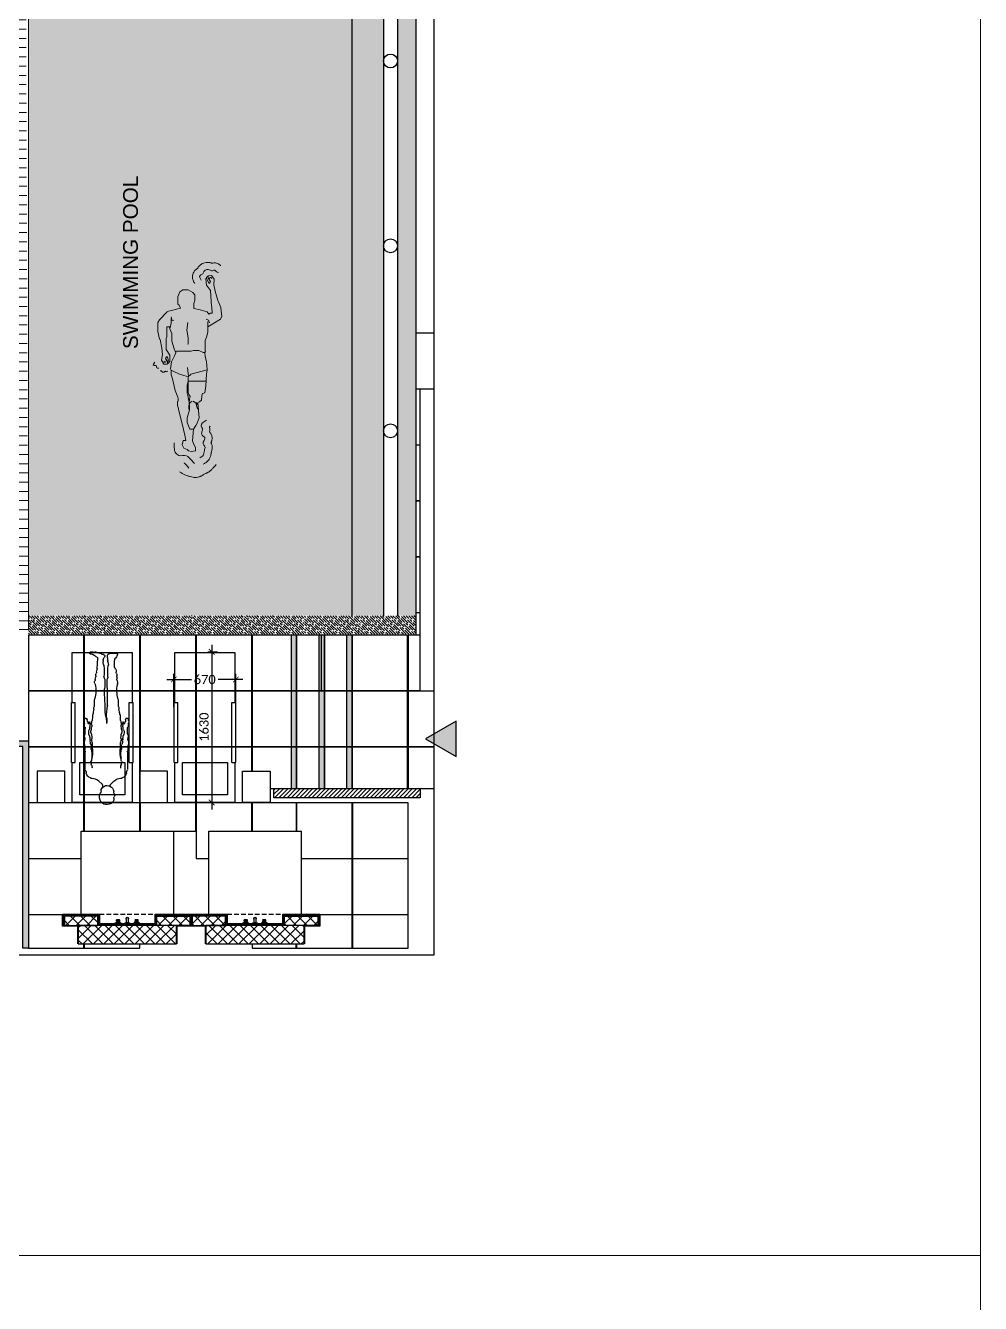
# Model space of a CAD drawing. Header units: millimetres. Extents: x -18512 to 101824, y -95768 to 52898.
# Drawn here: x 33778 to 44100, y -70435 to -56614 of the extents above; entities that cross this region are included whole.
import ezdxf

# ---------------------------------------------------------------- set-up
doc = ezdxf.new("R2010")
doc.units = ezdxf.units.MM
doc.header["$LTSCALE"] = 25
doc.set_wipeout_variables(frame=1)
doc.header["$PDMODE"] = 3
doc.linetypes.add('Dash 2mm', pattern=[3, 2, -1])
doc.layers.get('0').update_dxf_attribs({"color": 254, "lineweight": 0})
doc.layers.get('Defpoints').update_dxf_attribs({"lineweight": 0})
for name, color, linetype in [('$DDT_AUDIT_GENERATED_(6C)', 7, 'Continuous'), ('02201038_ROSETTE', 7, 'Continuous'), ('03781031_BRAUSEA', 7, 'Continuous'), ('1547 I-StB-p-00-GA$0$WD-FURNITURE', 1, 'Continuous'), ('490473038_DECKEL', 7, 'Continuous'), ('490481038_014490', 7, 'Continuous'), ('A-WALL', 50, 'Continuous'), ('WD-FURNITURE-2', 5, 'Continuous'), ('WD-TEXT-PS', 5, 'Continuous')]:
    doc.layers.add(name, color=color, linetype=linetype)
for name, color, linetype, lineweight in [('A-TILES', 43, 'Continuous', 30), ('hatch', 252, 'Continuous', 0), ('I-WALL', 2, 'Continuous', 9), ('wood flooring', 8, 'Continuous', 13)]:
    doc.layers.add(name, color=color, linetype=linetype, lineweight=lineweight)
doc.styles.add('FW_Calibri', font='calibri.ttf')
doc.styles.add('TEXT-TITLE', font='arial.ttf', dxfattribs={"height": 3.2})
doc.dimstyles.new('1-50', dxfattribs={"dimscale": 50, "dimtxt": 2, "dimasz": 1.2, "dimexe": 1.25, "dimexo": 0.625, "dimtad": 1, "dimdec": 0, "dimtxsty": 'FW_Calibri', "dimblk": 'ARCHTICK', "dimcen": 2.5, "dimdle": 1.5, "dimadec": 0, "dimazin": 0, "dimtfac": 1, "dimtdec": 0, "dimtmove": 0, "dimatfit": 3, "dimfxl": 6, "dimfxlon": 1, "dimarcsym": 0})
pattern_1 = [(135, (-15372.13, -20727.463), (42.426407, 42.426407), [100, -20]), (135, (-15343.845, -20727.463), (42.426407, 42.426407), [60, -15, 30, -15]), (135, (-15308.49, -20734.534), (42.426407, 42.426407), [100, -20])]

# ---------------------------------------------------------------- blocks, each defined once
blk = doc.blocks.new('A$C3E471723')
at = {"layer": '$DDT_AUDIT_GENERATED_(6C)', "color": 7, "linetype": 'Continuous'}
for p, q in [((31, 0), (-31, 0)), ((-31, 0), (-31, -8)), ((31, -8), (31, 0)), ((-30, -9), (30, -9))]:
    blk.add_line(p, q, dxfattribs=at)
for centre, start, end in [((-30, -8), 180, 270), ((30, -8), 270, 0)]:
    blk.add_arc(centre, 0.5, start, end, dxfattribs=at)
at = {"layer": '490473038_DECKEL', "color": 7, "linetype": 'Continuous'}
for p, q in [((-18, -9), (-18, -17)), ((18, -17), (-18, -17)), ((-17, -18), (-14, -19)), ((14, -19), (-14, -19)), ((-14, -19), (-14, -21)), ((14, -21), (-14, -21)), ((-14, -28), (-14, -21)), ((-14, -21), (-14, -21)), ((-14, -21), (-14, -21)), ((14, -28), (-14, -28)), ((-14, -28), (-14, -28)), ((-14, -28), (-14, -28)), ((-14, -28), (-14, -28)), ((14, -19), (17, -18)), ((14, -21), (14, -19)), ((14, -21), (14, -21)), ((14, -21), (14, -28)), ((14, -21), (14, -21)), ((14, -28), (14, -28)), ((14, -28), (14, -28)), ((14, -28), (14, -28)), ((18, -17), (18, -9))]:
    blk.add_line(p, q, dxfattribs=at)
for centre, radius, start, end in [((-17, -17), 1, 180, 255), ((-14, -19), 0.3, 0, 75), ((14, -19), 0.3, 105, 180), ((17, -17), 1, 285, 0)]:
    blk.add_arc(centre, radius, start, end, dxfattribs=at)
at = {"layer": '490481038_014490', "color": 7, "linetype": 'Continuous'}
for p, q in [((-17, -28), (17, -28)), ((-17, -28), (-17, -39)), ((17, -39), (-17, -39)), ((17, -39), (17, -28))]:
    blk.add_line(p, q, dxfattribs=at)
for centre, radius, start, end in [((-16, -39), 1.5, 181, 268.1969), ((0, 455), 496, 268.1969, 271.8031), ((16, -39), 1.5, 271.8031, 359)]:
    blk.add_arc(centre, radius, start, end, dxfattribs=at)
blk = doc.blocks.new('A$C41121F08')
at = {"layer": '02201038_ROSETTE', "color": 7, "linetype": 'Continuous'}
for p, q in [((32, 0), (-32, 0)), ((28, -3), (-28, -3))]:
    blk.add_line(p, q, dxfattribs=at)
for centre, radius, start, end in [((-27, 5), 7.5, 219.6865, 257.0523), ((27, 5), 7.5, 282.9477, 320.3135), ((-2, 120), 125, 257.968, 265.8019), ((2, 120), 125, 274.1981, 282.032)]:
    blk.add_arc(centre, radius, start, end, dxfattribs=at)
at = {"layer": '03781031_BRAUSEA', "color": 7, "linetype": 'Continuous'}
for p, q in [((-14, -6), (-14, -5)), ((-12, -5), (-14, -5)), ((-14, -11), (-14, -6)), ((-14, -11), (-14, -12)), ((12, -5), (-12, -5)), ((-12, -5), (-12, -5)), ((-12, -51), (-12, -54)), ((-10, -20), (-10, -25)), ((-10, -25), (-10, -48)), ((0, -11), (0, -6)), ((10, -25), (10, -20)), ((10, -48), (10, -25)), ((12, -5), (12, -5)), ((14, -5), (12, -5)), ((12, -54), (12, -51)), ((14, -6), (14, -5)), ((14, -11), (14, -6)), ((14, -12), (14, -11))]:
    blk.add_line(p, q, dxfattribs=at)
for centre, radius, start, end in [((-7, -68), 62.5, 83.8048, 96.1952), ((-7, 6), 17.7, 247.5397, 292.4603), ((-20, -20), 10, 0, 49.4574), ((7, -68), 62.5, 83.8048, 96.1952), ((7, 6), 17.7, 247.5397, 292.4603), ((20, -20), 10, 130.5405, 180)]:
    blk.add_arc(centre, radius, start, end, dxfattribs=at)
for centre, major_axis, start_param, end_param in [((0, -51), (-12, 0), 5.6975, 6.283185), ((0, -51), (-12, 0), 0, 3.727278), ((0, -54), (12, 0), 3.141593, 6.283185), ((0, -57), (11.5, 0), 3.190464, 6.234314)]:
    blk.add_ellipse(centre, major_axis=major_axis, ratio=0.939693, start_param=start_param, end_param=end_param, dxfattribs=at)
blk = doc.blocks.new('A$C52825C92')
at = {"layer": 'hatch'}
h = blk.add_hatch(dxfattribs=at)
h.set_pattern_fill('AR-SAND', color=256, scale=0.1, style=0)
h.set_pattern_definition([(37.5, (-27849.486, 3629.9336), (-0.16000313, 4.8941324), [0, -3.8608, 0, -4.318, 0, -4.1275]), (7.5, (-27849.486, 3629.9336), (4.4952328, 7.168251), [0, -2.0828, 0, -3.4798, 0, -1.3335]), (327.5, (-27852.61, 3629.9336), (7.9099237, 0.01437185), [0, -1.27, 0, -4.572, 0, -5.969]), (317.5, (-27852.61, 3629.9336), (7.6355645, 2.2292932), [0, -0.635, 0, -2.9972, 0, -3.429])])
h.paths.add_polyline_path([(-530, 0), (-540, 0), (-540, -190), (-690, -190), (-690, -310), (-310, -310), (-310, -210), (310, -210), (310, -310), (690, -310), (690, -190), (540, -190), (540, 0), (530, 0), (530, -200), (680, -200), (680, -300), (320, -300), (320, -200), (-320, -200), (-320, -300), (-680, -300), (-680, -200), (-530, -200)])
h = blk.add_hatch(dxfattribs=at)
h.set_pattern_fill('ANSI37', color=256, scale=25, style=0)
h.set_pattern_definition([(45, (-27849.49, 2174.9), (-56.1266, 56.1266), []), (135, (-27849.49, 2174.9), (-56.1266, -56.1266), [])])
h.paths.add_polyline_path([(-530, 0), (530, 0), (530, -200), (-530, -200)])
h = blk.add_hatch(dxfattribs=at)
h.set_pattern_fill('ANSI33', color=256, style=0)
h.set_pattern_definition([(45, (-27849.486, 3629.9336), (-4.490128, 4.490128), []), (45, (-27844.996, 3629.9336), (-4.490128, 4.490128), [3.175, -1.5875])])
h.paths.add_polyline_path([(-690, -190), (-700, -190), (-700, -320), (-300, -320), (-300, -220), (300, -220), (300, -320), (700, -320), (700, -190), (690, -190), (690, -310), (310, -310), (310, -210), (-310, -210), (-310, -310), (-690, -310)])
h = blk.add_hatch(dxfattribs=at)
h.set_pattern_fill('ANSI37', color=256, scale=25, style=0)
h.set_pattern_definition([(45, (-27899.49, 2174.9), (-56.1266, 56.1266), []), (135, (-27899.49, 2174.9), (-56.1266, -56.1266), [])])
h.paths.add_polyline_path([(-680, -200), (-680, -300), (-320, -300), (-320, -200)])
h = blk.add_hatch(dxfattribs=at)
h.set_pattern_fill('ANSI37', color=256, scale=25, style=0)
h.set_pattern_definition([(45, (-27799.49, 2174.9), (-56.1266, 56.1266), []), (135, (-27799.49, 2174.9), (-56.1266, -56.1266), [])])
h.paths.add_polyline_path([(680, -200), (320, -200), (320, -300), (680, -300)])
at = {"linetype": 'Dash 2mm'}
blk.add_lwpolyline([(-300, -320), (300, -320)], dxfattribs=at)
at = {"layer": 'A-TILES', "ltscale": 25}
blk.add_lwpolyline([(-690, -190), (-700, -190), (-700, -320), (-300, -320), (-300, -220), (300, -220), (300, -320), (700, -320), (700, -190), (690, -190)], dxfattribs=at)
at = {"layer": 'A-WALL', "color": 2}
for points in [[(-530, 0), (530, 0), (530, -200), (-530, -200)], [(-680, -200), (-320, -200), (-320, -300), (-680, -300)], [(680, -200), (320, -200), (320, -300), (680, -300)]]:
    blk.add_lwpolyline(points, close=True, dxfattribs=at)
blk.add_lwpolyline([(-500, -320), (-500, -1220), (500, -1220), (500, -320)], dxfattribs=at)
at = {"layer": 'hatch'}
blk.add_lwpolyline([(-540, 0), (-540, -190), (-690, -190), (-690, -310), (-310, -310), (-310, -210), (310, -210), (310, -310), (690, -310), (690, -190), (540, -190), (540, 0)], dxfattribs=at)
for name, p in [('A$C3E471723', (-100, -220)), ('A$C41121F08', (0, -220))]:
    blk.add_blockref(name, p)
at = {"xscale": -1}
blk.add_blockref('A$C3E471723', (100, -220), dxfattribs=at)
blk = doc.blocks.new('A$C0c84bc15')
for p, q in [((166, 1488), (144, 1469)), ((200, 1518), (166, 1488)), ((300, 1515), (331, 1488)), ((331, 1488), (353, 1469))]:
    blk.add_line(p, q)
for points in [[(256, 1756, 0.21324), (192, 1729, 0.260901), (182, 1625, -0.171743), (190, 1596, 0.122626), (192, 1584, 0.153904), (229, 1542, 0.222767), (288, 1545, 0.229331), (330, 1601, 0.060479), (330, 1607, -0.134542), (337, 1635, 0.110734), (340, 1646, 0.137301), (334, 1668, -0.134549), (331, 1680, 0.016245), (331, 1698, 0.088694), (330, 1706, 0.307171), (256, 1756, 7.502039)], [(2, 792, -0.318953), (5, 781, 0.215164), (15, 763, -0.296863), (28, 766, 0.467133), (35, 769, -0.089745), (38, 777, 0.19589), (39, 781, -0.255112), (47, 806, 0.168599), (47, 821, -0.752837), (60, 823, -0.031674), (61, 808, 0.791616), (67, 806, -0.253609), (71, 820, 0.33583), (65, 842, 0.097122), (59, 895, -0.217967), (64, 963, 0.007695), (67, 1004, -0.234228), (73, 1015, -0.164752), (80, 1063, 0.153226), (82, 1106, -0.118824), (82, 1118, 0.081426), (87, 1209, -0.066527), (87, 1215, 0.172472), (79, 1258, -0.17395), (80, 1278, 0.116388), (81, 1289, -0.18598), (85, 1301, 0.130792), (90, 1313, 0.068092), (90, 1338, -2.644337)], [(462, 761, 0.171312), (458, 777, -0.19589), (458, 781, 0.255112), (450, 806, -0.168599), (450, 821, 0.752837), (437, 823, 0.031674), (436, 808, -0.791616), (430, 806, 0.253609), (426, 820, -0.33583), (431, 842, -0.097122), (438, 895, 0.217967), (433, 963, -0.007695), (430, 1004, 0.234228), (423, 1015, 0.164752), (417, 1063, -0.153226), (415, 1106, 0.118824), (415, 1118, -0.081426), (410, 1209, 0.066527), (410, 1215, -0.134973), (416, 1257, 0.094817), (417, 1275, 0.049922), (415, 1279, -0.0327), (413, 1286, 0.050204), (412, 1291, -0.066284), (412, 1295, 0.079975), (410, 1302, -0.03549), (407, 1313, -0.068092), (407, 1338)], [(86, 1237, -0.059879), (97, 1116, 0.009327), (96, 1047, 0.120505), (87, 999, -0.037909), (85, 945, 0.167257), (80, 898, -0.06691), (82, 874, -0.168165), (87, 842, 0.08251), (92, 789, -0.03147), (95, 726, -0.183672), (103, 687, -0.112749), (110, 656, 0.182228), (118, 623, 0.035026), (121, 534, -0.110572), (127, 374, -0.118572), (122, 363, 0.335344), (122, 333, -0.172178), (127, 317, 0.101641), (132, 286, -0.148682), (133, 272, 0.193842), (137, 245, -0.133217), (141, 232, 0.080007), (146, 200, -0.071364), (147, 193), (153, 71, -0.313382), (144, 58, 0.120982), (114, 36, -0.104021), (94, 24, -0.081996), (72, 22, 0.901497), (72, 0, -0.065645), (93, 3, -0.093212), (102, 2, 0.139159), (121, 1, -0.114551), (132, 1, 0.276686), (154, 7, -0.445724)], [(410, 1237, 0.059879), (400, 1116, -0.009327), (401, 1047, -0.120505), (409, 999, 0.037909), (412, 945, -0.167257), (417, 898, 0.06691), (415, 874, 0.168165), (410, 842, -0.08251), (405, 789, 0.03147), (402, 726, 0.183672), (394, 687, 0.112749), (387, 656, -0.182228), (378, 623, -0.035026), (376, 534, 0.110572), (370, 374, -0.06267), (370, 366, 0.061998), (370, 360, -0.13572), (367, 333, -0.070646), (366, 326, 0.063145), (365, 309, -0.0308), (365, 290, -0.05642), (364, 284, 0.12596), (364, 272, -0.054273), (360, 245, 0.133217), (356, 232, -0.080007), (351, 200, -0.195886), (349, 195, 0.01059), (338, 178), (339, 99)], [(6, 1065, 0.01408), (4, 1049, 0.106102), (7, 1026, -0.138052), (9, 980, 0.226385), (17, 943), (17, 878, -0.160907), (12, 863, 0.160907), (7, 848), (7, 829, 0.543944)], [(490, 1065, -0.01408), (492, 1049, -0.106102), (490, 1026, 0.138052), (488, 980, -0.226385), (480, 943), (480, 878, 0.160907), (485, 863, -0.160907), (490, 848), (490, 829, -0.543944)], [(7, 829, -0.038032), (2, 809, 0.186797), (2, 792, 0.50887)], [(154, 7, -0.261434), (163, 10, 0.125667), (175, 11, 0.078908), (189, 18, -0.107406), (199, 23, 0.037466), (224, 30, 0.451284), (222, 67, -0.236247), (213, 88, -0.048403), (214, 98, 0.106944), (214, 109, -0.167628), (219, 150, 0.094179), (221, 159, 0.034298), (222, 286, -0.111049), (224, 297, 0.028473), (231, 316, 0.046339), (229, 423, -0.027468), (236, 617, -0.063109), (245, 752, 0.030979), (251, 822, -6.13413)], [(260, 45, -0.046599), (259, 67, 0.035844), (259, 88, -0.141344), (263, 98, 0.191363), (266, 106, -0.074948), (266, 114, 0.045236), (270, 150, -0.094179), (267, 159, -0.034298), (266, 286, 0.111049), (264, 297, -0.028473), (258, 316, -0.046339), (260, 423, -0.010856), (260, 615, 0.045573), (260, 619, -0.04859), (251, 752, 0.032537), (251, 821)], [(495, 792, 0.318953), (492, 781, -0.174445), (485, 766, -0.30568), (479, 765, 0.324131), (463, 761, 0.383292)], [(490, 829, 0.038032), (495, 809, -0.186797), (495, 792, -0.50887)], [(339, 99, 0.230981), (354, 65, -0.132992), (370, 27, -0.619887), (363, 17), (285, 17, -0.351459), (261, 37, -0.078247), (260, 45, 0.046761)]]:
    blk.add_lwpolyline(points, format="xyb")
for centre, radius, start, end in [((135, 1547), 72.7, 340.2822, 11.8211), ((329, 1535), 37.8, 157.9107, 183.3191), ((101, 1376), 78.2, 110.2458, 165.2073), ((78, 1440), 10, 94.0196, 110.2458), ((64, 1629), 179, 274.0196, 295.4985), ((137, 1476), 10, 295.4985, 311.7262), ((194, 1526), 10, 310.9538, 340.2822), ((317, 1534), 25, 183.3191, 229.0462), ((359, 1476), 10, 228.2738, 244.5015), ((432, 1629), 179, 244.5015, 265.9804), ((419, 1440), 10, 69.7542, 85.9804), ((395, 1376), 78.2, 14.7927, 69.7542), ((3134, 1240), 3119, 177.9097, 181.6898), ((-33, 1385), 58.2, 328.0084, 6.2192), ((40, 1392), 15, 165.2073, 186.2192), ((456, 1392), 15, 353.7808, 14.7927), ((529, 1385), 58.2, 173.7808, 211.9916), ((-2637, 1240), 3119, 358.3102, 2.0903), ((108, 1109), 99, 160.1116, 172.0387), ((1, 1147), 15, 340.1116, 1.6898), ((496, 1147), 15, 178.3102, 199.8884), ((388, 1109), 99, 7.9613, 19.8884), ((-301, 1115), 312, 350.7795, 1.4379), ((798, 1115), 312, 178.5621, 189.2205), ((463, 761), 0.567, 168.4337, 322.3114)]:
    blk.add_arc(centre, radius, start, end)
blk = doc.blocks.new('_ArchTick')
at = {"color": 0, "linetype": 'ByBlock', "const_width": 0.15}
blk.add_lwpolyline([(-0.5, -0.5), (0.5, 0.5)], dxfattribs=at)
blk = doc.blocks.new('*D449')
at = {"layer": 'Defpoints', "color": 0, "transparency": 16777216}
for p in [(35718, -63387), (35717, -65017), (35790, -65017)]:
    blk.add_point(p, dxfattribs=at)
at = {"layer": 'I-WALL', "color": 0, "lineweight": -2, "transparency": 16777216}
for p, q in [((35749, -63387), (35852, -63387)), ((35790, -63312), (35790, -65092)), ((35749, -65017), (35852, -65017))]:
    blk.add_line(p, q, dxfattribs=at)
at = {"layer": 'I-WALL', "color": 0, "lineweight": -2, "transparency": 16777216, "xscale": 59.99999999999995, "yscale": 59.99999999999995, "zscale": 59.99999999999995}
for p, rotation in [((35790, -63387), 90), ((35790, -65017), 270)]:
    blk.add_blockref('_ArchTick', p, dxfattribs=dict(at, rotation=rotation))
at = {"layer": 'I-WALL', "color": 0, "transparency": 16777216, "insert": (35707, -64202), "char_height": 100, "attachment_point": 5, "rotation": 90, "style": 'FW_Calibri'}
blk.add_mtext('1630', dxfattribs=at)
blk = doc.blocks.new('*D450')
at = {"layer": 'Defpoints', "color": 0, "transparency": 16777216}
for p in [(36050, -63687), (35380, -64101), (36050, -64102)]:
    blk.add_point(p, dxfattribs=at)
at = {"layer": 'I-WALL', "color": 0, "lineweight": -2, "transparency": 16777216}
for p, q in [((35305, -63687), (35571, -63687)), ((35380, -63987), (35380, -63625)), ((36125, -63687), (35859, -63687)), ((36050, -63987), (36050, -63625))]:
    blk.add_line(p, q, dxfattribs=at)
at = {"layer": 'I-WALL', "color": 0, "lineweight": -2, "transparency": 16777216, "xscale": 59.99999999999995, "yscale": 59.99999999999995, "zscale": 59.99999999999995, "rotation": 180}
blk.add_blockref('_ArchTick', (35380, -63687), dxfattribs=at)
at = {"layer": 'I-WALL', "color": 0, "lineweight": -2, "transparency": 16777216, "xscale": 59.99999999999995, "yscale": 59.99999999999995, "zscale": 59.99999999999995}
blk.add_blockref('_ArchTick', (36050, -63687), dxfattribs=at)
at = {"layer": 'I-WALL', "color": 0, "transparency": 16777216, "insert": (35715, -63687), "char_height": 100, "attachment_point": 5, "style": 'FW_Calibri'}
blk.add_mtext('670', dxfattribs=at)

msp = doc.modelspace()

# ---------------------------------------------------------------- hatches: boundary and pattern name
at = {"true_color": 0xe8fcfd, "transparency": 33554523}
h = msp.add_hatch(color=7, dxfattribs=at)
h.dxf.hatch_style = 1
edge = h.paths.add_edge_path(flags=16)
edge.add_arc((87725.9, -55545.7), 51648, 179.63567, 180.36433, ccw=False)
edge.add_line((36078.9, -55217.3), (36078.9, -55874.1))
h.paths.add_polyline_path([(33808.1, -62996.9), (33808.1, -54996.9), (37308.1, -54996.9), (37308.1, -62996.9)])
edge = h.paths.add_edge_path(flags=16)
edge.add_arc((-37610, -55545.7), 73689.6, -0.255351, 0.255351, ccw=False)
edge.add_line((36078.9, -55874.1), (36078.9, -55217.3))
at = {"layer": 'A-TILES', "ltscale": 25}
h = msp.add_hatch(dxfattribs=at)
h.set_pattern_fill('GOST_WOOD', color=9, scale=10, angle=45, style=0)
h.set_pattern_definition(pattern_1)
h.paths.add_polyline_path([(37308.1, -54996.9), (37648.1, -54996.9), (37648.1, -62996.9), (37308.1, -62996.9)])
h = msp.add_hatch(dxfattribs=at)
h.set_pattern_fill('GOST_WOOD', color=9, scale=10, angle=45, style=0)
h.set_pattern_definition(pattern_1)
h.paths.add_polyline_path([(37797.9, -54996.9), (37997.7, -54996.9), (37997.7, -62996.9), (37797.9, -62996.9)])
h = msp.add_hatch(dxfattribs=at)
h.set_pattern_fill('GOST_WOOD', color=9, scale=10, angle=45, style=0)
h.set_pattern_definition([(135, (-15522.124, -20727.463), (42.426407, 42.426407), [100, -20]), (135, (-15493.84, -20727.463), (42.426407, 42.426407), [60, -15, 30, -15]), (135, (-15458.484, -20734.534), (42.426407, 42.426407), [100, -20])])
h.paths.add_polyline_path([(37997.7, -63196.9), (37787.7, -63196.9), (37397.7, -63196.9), (37397.7, -62996.9), (37997.7, -62996.9)])
h.paths.add_polyline_path([(37392.7, -63196.9), (36792.7, -63196.9), (36792.7, -62996.9), (37158.1, -62996.9), (37392.7, -62996.9)])
h.paths.add_polyline_path([(36787.7, -63196.9), (36187.7, -63196.9), (36187.7, -62996.9), (36787.7, -62996.9)])
h.paths.add_polyline_path([(36182.7, -63196.9), (35582.7, -63196.9), (35582.7, -62996.9), (36182.7, -62996.9)])
h.paths.add_polyline_path([(35577.7, -63196.9), (34978.1, -63196.9), (34978.1, -62996.9), (35577.7, -62996.9)])
h.paths.add_polyline_path([(34973.1, -63196.9), (34373.1, -63196.9), (34373.1, -62996.9), (34973.1, -62996.9)])
h.paths.add_polyline_path([(33808.1, -63196.9), (33808.1, -62996.9), (34368.1, -62996.9), (34368.1, -63196.9)])
for points in [[(36648.1, -63206.9), (36708.1, -63206.9), (36708.1, -64866.5), (36648.1, -64866.5)], [(36948.1, -63206.9), (37008.1, -63206.9), (37008.1, -64866.5), (36948.1, -64866.5)], [(37248.1, -63206.9), (37308.1, -63206.9), (37308.1, -64866.5), (37248.1, -64866.5)], [(33808.1, -64351.9), (33808.1, -66591.5), (33748.1, -66591.5), (33748.1, -64411.9), (16108.1, -64411.9), (16108.1, -65621.9), (16048.1, -65621.9), (16048.1, -64351.9)]]:
    msp.add_hatch(color=9, dxfattribs=at).paths.add_polyline_path(points)
msp.add_hatch(color=9, dxfattribs=at).paths.add_polyline_path([(38431.8, -64138.7), (38101.8, -64329.2), (38431.8, -64519.7)], flags=0)
h = msp.add_hatch(dxfattribs=at)
h.set_pattern_fill('ANSI31', color=9, scale=10, style=0)
h.set_pattern_definition([(45, (-161950.47, 39741.54), (-22.4506403, 22.4506403), [])])
h.paths.add_polyline_path([(38044.7, -64966.5), (36462.9, -64966.4), (36462.9, -64866.4), (38044.7, -64866.5)])
at = {"layer": 'wood flooring'}
h = msp.add_hatch(dxfattribs=at)
h.set_pattern_fill('_USER', color=256, scale=100, pattern_type=0)
h.set_pattern_definition([(360, (338285.01, 171947.46), (-2e-14, 100), [])])
h.paths.add_polyline_path([(33755.5, -49171.9), (31012.9, -49171.9), (31012.9, -49811.5), (31012.9, -62446.9), (32698.1, -62446.9), (32698.1, -63146.9), (33808.1, -63146.9)])

# ---------------------------------------------------------------- linework, layer by layer
at = {"color": 1, "linetype": 'ByBlock'}
for points in [[(35786, -59598), (35777.9, -59478.9), (35733.7, -59421), (35726.7, -59353.9), (35733.7, -59346.2)], [(35761.1, -59359), (35775.6, -59381.8), (35767.1, -59400.1), (35758.3, -59399.3), (35744.6, -59367.7), (35736.3, -59354.7), (35734.5, -59337.5), (35748.9, -59325.5)], [(35857.8, -59587), (35828.3, -59487.6), (35812.4, -59418), (35818.2, -59356.6), (35787.8, -59315.4), (35753.4, -59319), (35750.8, -59327.1), (35754, -59358), (35767.6, -59354.9), (35771.2, -59338.9), (35781.6, -59339.5), (35791.3, -59348.9)], [(35596, -59675.7), (35597.1, -59646.3), (35598.2, -59620.3), (35607.3, -59584), (35607.3, -59525.3), (35585.7, -59499.4), (35537.3, -59470.9), (35476.8, -59470.9), (35445.7, -59494.2), (35422.3, -59549.5), (35423.6, -59582.3), (35423.6, -59625.5), (35433.6, -59635.9), (35450.9, -59658.4)], [(35309.2, -59705), (35304, -59715.4), (35226.2, -59794.9), (35207.2, -59826), (35208.9, -59881.3), (35208.9, -59922.8), (35226.2, -60004), (35232.8, -60007.9)], [(35450.9, -59658.4), (35452.6, -59672.2), (35354.1, -59696.4), (35309.2, -59705)], [(35596, -59675.7), (35666.9, -59689.5), (35741.2, -59711.9), (35760.2, -59734.4)], [(35747.7, -59873.6), (35802.5, -59839.4), (35884.2, -59791), (35899.9, -59758.1), (35892.5, -59703.3), (35888.2, -59662), (35862.6, -59602), (35857.8, -59587)], [(35760.2, -59734.4), (35776.7, -59725.7), (35796.4, -59723.7), (35791.3, -59661.7), (35785.7, -59608.4), (35786, -59598)], [(35351.5, -59782.8), (35351.5, -59831.2), (35338.5, -59895.1), (35360.1, -59943.5), (35360.1, -60028.2), (35385.2, -60109.4), (35400.7, -60152.6), (35386.9, -60187.2), (35355.8, -60251.1), (35343.7, -60325.4), (35351.5, -60341), (35351.5, -60392.8), (35367.9, -60434.3), (35395.6, -60562.2), (35424.1, -60631.3), (35427.1, -60648.6), (35427.1, -60677.7)], [(35352.4, -59765.5), (35364.5, -59803.5), (35380, -59801.8)], [(35532.1, -59826), (35520, -59908.9), (35534.7, -59991.9), (35534.7, -60055.8), (35530.4, -60062.7)], [(35747.4, -59815.8), (35748.1, -59931.4), (35734.3, -59983.2), (35719.6, -60019.5), (35718.3, -60086.9), (35718.3, -60134.9)], [(35731.6, -59789), (35755.2, -59801.6), (35766.3, -59829.9)], [(35343.7, -59864), (35326.4, -59870.9), (35306.6, -59870.9), (35305.3, -59933.1), (35305.3, -59980.9), (35299.7, -59998.8)], [(35331.6, -59872.6), (35338.5, -59888.2)], [(35232.8, -60007.9), (35250.4, -60102.5), (35259, -60173.3), (35246.9, -60233.8), (35272.9, -60277.9), (35307.4, -60277.9), (35310.9, -60270.1), (35310.9, -60239), (35297.1, -60240.7), (35291.9, -60256.3), (35281.5, -60254.6), (35272.9, -60244.2)], [(35299.7, -59998.8), (35299.7, -60116.3), (35337.7, -60178.5), (35337.7, -60245.9), (35329.9, -60252.8)], [(35304, -60237.3), (35291.9, -60213.1), (35302.2, -60195.8), (35310.9, -60197.5), (35321.3, -60230.4), (35328.2, -60244.2), (35328.2, -60261.5), (35312.6, -60271.9)], [(35718.3, -60134.9), (35723.9, -60140.5), (35717, -60150), (35698, -60150), (35651.3, -60130.1), (35592.6, -60130.1), (35568.4, -60134.5), (35483.7, -60135.8), (35411.1, -60135.8), (35399, -60140.5)], [(35407.7, -60138.8), (35400.7, -60145.7)], [(35717, -60150), (35718.7, -60194.1), (35734.3, -60245.9), (35742.9, -60339.2), (35734.3, -60384.2), (35725.6, -60512.1), (35714.4, -60586.4), (35690.9, -60595.2), (35684.9, -60619.3), (35680.1, -60664.9)], [(35528.6, -60313.3), (35539, -60410.1), (35536.4, -60425.6), (35536.4, -60582.9), (35544.2, -60603.7), (35558, -60624.4), (35551.1, -60655.5), (35551.1, -60671), (35544.2, -60676.2), (35530.4, -60614), (35523.4, -60584.6), (35524.3, -60570.8), (35523.9, -60553.5), (35526.3, -60531.1), (35526.3, -60505.2), (35535.5, -60460.2), (35729.1, -60460.2)], [(35558, -60399.7), (35544.2, -60403.2), (35539, -60406.6)], [(35554.6, -60398), (35563.2, -60385.9), (35742.9, -60339.2)], [(35547.6, -60673.6), (35551.1, -60770.7), (35525.2, -60857.2), (35525.2, -60907.3), (35554.6, -60979), (35592.6, -60979)], [(35580.5, -60676.2), (35556.3, -60690.1), (35543.3, -60728.1), (35543.3, -60757.5), (35551, -60767.9)], [(35634, -60698.7), (35659.6, -60684.1), (35680.1, -60664.9), (35680.1, -60664.9)], [(35427.1, -60677.7), (35419.8, -60681.4), (35419.8, -60714.3), (35421.5, -60716)], [(35592.6, -60979), (35582.2, -61104.8), (35597.8, -61144.5), (35613.3, -61175.7), (35613.3, -61213.7), (35571.8, -61220.6), (35539, -61213.7), (35525.2, -61198.1), (35487.2, -61184.3), (35469.9, -61149.7), (35482, -61102.2), (35509.6, -61102.2), (35501, -61044.3), (35483.7, -60983.8), (35466.4, -60906.1), (35440.5, -60811), (35421.5, -60716)], [(35630.6, -60717.7), (35630.6, -60693.5), (35613.3, -60693.5), (35590.8, -60678)], [(35641.1, -60694.7), (35653.1, -60857.2), (35632.3, -60914.2), (35620.2, -60940.1), (35592.6, -60979)], [(35620.2, -60695.2), (35634, -60748.8), (35637.5, -60759.2), (35645.8, -60758.7)]]:
    msp.add_lwpolyline(points, dxfattribs=at)
msp.add_arc((35642.9, -59839.5), 579.9, 239.83942, 259.68187, dxfattribs=at)
for points, knots in [([(35606.2, -59405.1), (35603.9, -59400.5), (35601.2, -59395.4), (35595.5, -59383.7), (35592.6, -59377.2), (35587.6, -59363.7), (35585.6, -59357.3), (35582.8, -59343.2), (35581.9, -59336), (35582, -59320.7), (35582.8, -59313), (35586.9, -59296.5), (35590.4, -59287.7), (35598.1, -59275), (35601.2, -59270.7), (35607.3, -59263.8), (35610.1, -59260.9), (35615.5, -59256.1), (35618.1, -59254.1), (35626.8, -59247.7), (35631.9, -59245.1), (35635.7, -59243.1)], [0, 0, 0, 0, 0.44593, 0.44593, 0.8918601, 0.8918601, 1.2143775, 1.2143775, 1.4743151, 1.4743151, 1.6838544, 1.6838544, 1.8933936, 1.8933936, 2.0059428, 2.0059428, 2.0926747, 2.0926747, 2.1794065, 2.1794065, 2.4123246, 2.4123246, 2.4123246, 2.4123246]), ([(35635.7, -59243.1), (35637.1, -59240), (35639.3, -59235.5), (35644.2, -59227.7), (35645.7, -59225.5), (35648.7, -59221.3), (35650.3, -59219.4), (35655, -59213.7), (35658.4, -59210.3), (35670.4, -59199.2), (35679.5, -59193.4), (35697.6, -59184.3), (35706.7, -59181.1), (35725.2, -59176.7), (35734.8, -59175.5), (35753, -59175.3), (35761.7, -59176.1), (35774.3, -59178.5), (35778.6, -59179.5), (35785.7, -59181.5), (35788.7, -59182.5), (35792.7, -59183.9), (35793.8, -59184.3), (35794.8, -59184.7)], [4.3934308, 4.3934308, 4.3934308, 4.3934308, 4.6050445, 4.6050445, 4.6865222, 4.6865222, 4.7679998, 4.7679998, 4.9309551, 4.9309551, 5.3470883, 5.3470883, 5.7632215, 5.7632215, 6.1793547, 6.1793547, 6.5954879, 6.5954879, 6.821368, 6.821368, 6.9880349, 6.9880349, 7.058571, 7.058571, 7.058571, 7.058571]), ([(35794.8, -59184.7), (35799, -59183.6), (35804.4, -59182.3), (35816.8, -59180.9), (35823.2, -59180.7), (35838.2, -59182.2), (35846.7, -59184), (35861.9, -59190.3), (35867.6, -59193.6), (35876.6, -59199.9), (35880.1, -59202.9), (35884.6, -59207), (35886, -59208.4), (35887.2, -59209.7)], [8.93102942, 8.93102942, 8.93102942, 8.93102942, 9.10403144, 9.10403144, 9.23699524, 9.23699524, 9.36995903, 9.36995903, 9.47558886, 9.47558886, 9.58121869, 9.58121869, 9.64213905, 9.64213905, 9.64213905, 9.64213905]), ([(35764.9, -60953.1), (35766.5, -60958.6), (35768, -60965), (35769.2, -60976.5), (35769.3, -60980.9), (35769.2, -60989.1), (35768.9, -60992.9), (35767.8, -61001.1), (35767, -61005.1), (35766.1, -61008.7)], [4.61632174, 4.61632174, 4.61632174, 4.61632174, 4.84540367, 4.84540367, 4.96859108, 4.96859108, 5.09177849, 5.09177849, 5.24859142, 5.24859142, 5.24859142, 5.24859142]), ([(35766.1, -61008.7), (35770, -61012.4), (35774.3, -61017.1), (35780.7, -61026.3), (35782.7, -61029.5), (35787.3, -61038.2), (35789.4, -61043.6), (35792.6, -61054.1), (35793.6, -61059.3), (35795.3, -61072.7), (35795, -61080.4), (35793.5, -61093.6), (35792.2, -61099.1), (35789.4, -61108.8), (35787.8, -61112.9), (35785, -61119.9), (35783.6, -61123), (35782.3, -61125.7)], [8.6100004, 8.6100004, 8.6100004, 8.6100004, 8.7826212, 8.7826212, 8.8639128, 8.8639128, 8.9766973, 8.9766973, 9.0894818, 9.0894818, 9.2853694, 9.2853694, 9.4812571, 9.4812571, 9.6771448, 9.6771448, 9.8647891, 9.8647891, 9.8647891, 9.8647891]), ([(35782.3, -61125.7), (35783.7, -61128.2), (35785.1, -61130.9), (35788.1, -61137.5), (35789.5, -61141.1), (35791.8, -61148.2), (35792.7, -61151.7), (35794.8, -61162), (35795.5, -61168.5), (35795.8, -61180.3), (35795.5, -61185.6), (35793.9, -61200.1), (35792.1, -61207.5), (35789.1, -61219), (35787.8, -61223.2), (35786.8, -61226.8), (35786.7, -61227.5), (35786.4, -61228.8), (35786.2, -61229.5), (35785.7, -61231.9), (35785.4, -61233.9), (35784.2, -61240.9), (35783.3, -61246.7), (35780.4, -61261.5), (35778.3, -61270.5), (35772.6, -61285.5), (35770.5, -61290.4), (35765.9, -61298.9), (35763.7, -61302.5), (35759.3, -61309), (35757.2, -61311.9), (35752.9, -61317.1), (35750.7, -61319.5), (35744.2, -61326.3), (35739.9, -61330.1), (35726.7, -61340.6), (35718.5, -61345.5), (35706.5, -61352.2), (35702.1, -61354.5), (35698.4, -61356.5)], [12.8356724, 12.8356724, 12.8356724, 12.8356724, 12.9323593, 12.9323593, 13.0418134, 13.0418134, 13.1512675, 13.1512675, 13.3701757, 13.3701757, 13.5890838, 13.5890838, 14.039659, 14.039659, 14.4902341, 14.4902341, 14.649289, 14.649289, 14.8083438, 14.8083438, 15.1264536, 15.1264536, 15.7093527, 15.7093527, 16.2922519, 16.2922519, 16.5461237, 16.5461237, 16.726105, 16.726105, 16.8694429, 16.8694429, 17.0127807, 17.0127807, 17.2994564, 17.2994564, 17.9281296, 17.9281296, 18.3799122, 18.3799122, 18.3799122, 18.3799122]), ([(35544.5, -61400.4), (35539.2, -61394.1), (35534.1, -61388), (35519.2, -61370.6), (35509.7, -61360.2), (35498.2, -61349.2), (35496.2, -61347.4), (35492.9, -61344.4), (35491.7, -61343.4), (35490.7, -61342.5)], [0, 0, 0, 0, 0.968242, 0.968242, 2.9047261, 2.9047261, 3.3032353, 3.3032353, 3.5703973, 3.5703973, 3.5703973, 3.5703973]), ([(35838.4, -61361.8), (35832.9, -61368.3), (35827.2, -61375.1), (35817.8, -61386.1), (35814.3, -61390.2), (35807.8, -61397.5), (35804.9, -61400.7), (35798.4, -61407.8), (35794.8, -61411.5), (35783.1, -61423), (35773.9, -61431.3), (35759.1, -61441.5), (35755.5, -61443.7), (35748.8, -61447.6), (35745.8, -61449.3), (35740.1, -61452.1), (35737.4, -61453.3), (35729.8, -61456.7), (35725.4, -61458.4), (35715.8, -61462.1), (35711.8, -61463.7), (35708.2, -61465.2), (35707.5, -61465.6), (35707.4, -61465.7)], [0, 0, 0, 0, 0.9961285, 0.9961285, 1.5724809, 1.5724809, 2.0212943, 2.0212943, 2.4701078, 2.4701078, 3.3677347, 3.3677347, 3.6342147, 3.6342147, 3.8374844, 3.8374844, 4.0407541, 4.0407541, 4.4472935, 4.4472935, 5.0821012, 5.0821012, 5.4552195, 5.4552195, 5.4552195, 5.4552195]), ([(35707.4, -61465.7), (35707.1, -61465.8), (35705.8, -61466.7), (35701.2, -61470.1), (35698, -61472.6), (35689.2, -61478.7), (35683.7, -61482.5), (35672.7, -61488.2), (35668.4, -61490.2), (35659.9, -61493.5), (35655.7, -61494.9), (35643.1, -61498.4), (35635.1, -61499.8), (35613, -61501.7), (35600.2, -61500.8), (35577.4, -61497.5), (35567.3, -61495.1), (35553.1, -61491.2), (35548.3, -61489.8), (35540.3, -61487.3), (35536.8, -61486.2), (35529.7, -61483.8), (35526.1, -61482.6), (35515.1, -61478.6), (35507.7, -61475.8), (35494.7, -61470.1), (35489.1, -61467.5), (35478.8, -61462.2), (35473.9, -61459.6), (35459.7, -61451.7), (35451.2, -61446.5), (35443.1, -61441.7), (35442.9, -61441.5), (35442.7, -61441.4)], [5.6229815, 5.6229815, 5.6229815, 5.6229815, 6.0180178, 6.0180178, 6.4130541, 6.4130541, 6.8080904, 6.8080904, 7.0160953, 7.0160953, 7.2241001, 7.2241001, 7.6401099, 7.6401099, 8.423184, 8.423184, 9.206258, 9.206258, 9.656337, 9.656337, 10.0225384, 10.0225384, 10.3887397, 10.3887397, 11.1211425, 11.1211425, 11.6459906, 11.6459906, 12.1708386, 12.1708386, 13.2205348, 13.2205348, 13.2485099, 13.2485099, 13.2485099, 13.2485099])]:
    msp.add_open_spline(points, degree=3, knots=knots, dxfattribs=at)
for points in [[(35675.2, -59369.1), (35664, -59317.1), (35686.5, -59304.5), (35704.8, -59279.2), (35709, -59270.7), (35737.1, -59253.9), (35765.2, -59256.7), (35797.6, -59265.1), (35825.7, -59259.5), (35839.8, -59273.6), (35862.3, -59283.4)], [(35175.3, -60253.9), (35161.1, -60288.4), (35193.6, -60296.5), (35193.6, -60308.7), (35203.7, -60318.8), (35213.9, -60320.9), (35220, -60320.9)], [(35317.4, -60351.3), (35303.2, -60357.4), (35289, -60351.3), (35274.8, -60361.4), (35258.5, -60361.4), (35242.3, -60349.3), (35234.2, -60347.2)], [(35735.2, -60880.2), (35676.9, -60943.3), (35691.5, -60982.1), (35681.8, -61016), (35686.7, -61045.1), (35715.8, -61069.3), (35696.4, -61137.2), (35715.8, -61166.3), (35710.9, -61210), (35696.4, -61263.3), (35662.4, -61287.5)], [(35604.2, -61350.6), (35545.9, -61287.5), (35516.8, -61268.1), (35434.3, -61263.3), (35395.5, -61229.4), (35385.8, -61161.5), (35385.8, -61127.5)]]:
    msp.add_spline(points, degree=3, dxfattribs=at)
msp.add_open_spline([(35774.9, -60947.1), (35771.4, -60949.2), (35768, -60951.2), (35764.9, -60953.1)], degree=3, dxfattribs=at)
at = {"layer": '1547 I-StB-p-00-GA$0$WD-FURNITURE', "linetype": 'Continuous'}
for p, q in [((34275.3, -63934.5), (34315.8, -63934.5)), ((34275.3, -64583.1), (34275.3, -63934.5)), ((34315.8, -64583.1), (34315.8, -63934.5)), ((34899.6, -63934.5), (34940.1, -63934.5)), ((34899.6, -64583.1), (34899.6, -63934.5)), ((34940.1, -64583.1), (34940.1, -63934.5)), ((35385, -63934.5), (35425.5, -63934.5)), ((35385, -64583.1), (35385, -63934.5)), ((35425.5, -64583.1), (35425.5, -63934.5)), ((36009.3, -63934.5), (36049.8, -63934.5)), ((36009.3, -64583.1), (36009.3, -63934.5)), ((36049.8, -64583.1), (36049.8, -63934.5)), ((34275.3, -64583.1), (34315.8, -64583.1)), ((34364.4, -64583.1), (34850.9, -64583.1)), ((34899.6, -64583.1), (34940.1, -64583.1)), ((35385, -64583.1), (35425.5, -64583.1)), ((35474.2, -64583.1), (35960.7, -64583.1)), ((36009.3, -64583.1), (36049.8, -64583.1))]:
    msp.add_line(p, q, dxfattribs=at)
for points in [[(34283.4, -63934.5), (34283.4, -63395.3), (34932, -63395.3), (34932, -63934.5)], [(35393.1, -63934.5), (35393.1, -63395.3), (36041.7, -63395.3), (36041.7, -63934.5)], [(34932, -64583.1), (34932, -65016.9), (34283.4, -65016.9), (34283.4, -64583.1)], [(34850.9, -64583.1), (34850.9, -64935.8), (34364.4, -64935.8), (34364.4, -64583.1)], [(36041.7, -64583.1), (36041.7, -65016.9), (35393.1, -65016.9), (35393.1, -64583.1)], [(35960.7, -64583.1), (35960.7, -64935.8), (35474.2, -64935.8), (35474.2, -64583.1)]]:
    msp.add_lwpolyline(points, dxfattribs=at)
at = {"layer": 'A-TILES', "color": 9, "ltscale": 25}
for points in [[(38193.1, -66666.6), (3193.1, -66666.6), (3193.1, -46248.2), (31673.2, -48035.7), (38193.1, -48666.6)], [(38193.2, -59941.9), (37997.7, -59941.9), (37997.7, -60541.9), (38193.2, -60541.9)], [(38043.2, -60546.9), (37997.7, -60546.9), (37997.7, -61146.9), (38043.2, -61146.9)], [(38043.2, -61751.9), (38043.2, -61151.9), (37997.7, -61151.9), (37997.7, -61751.9)], [(38043.2, -61756.9), (37997.7, -61756.9), (37997.7, -62356.9), (38043.2, -62356.9)], [(38043.2, -62361.9), (37997.7, -62361.9), (37997.7, -62961.9), (38043.2, -62961.9)], [(38043.2, -62966.9), (37997.7, -62966.9), (37997.7, -63201.9), (38043.2, -63201.9)], [(33808.1, -63806.9), (34408.1, -63806.9), (34408.1, -63206.9), (33808.1, -63206.9)], [(34413.1, -63806.9), (35013.1, -63806.9), (35013.1, -63206.9), (34413.1, -63206.9)], [(35018.1, -63806.9), (35618.1, -63806.9), (35618.1, -63206.9), (35018.1, -63206.9)], [(35623.1, -63806.9), (36223.1, -63806.9), (36223.1, -63206.9), (35623.1, -63206.9)], [(36228.1, -63806.9), (36708.1, -63806.9), (36708.1, -63206.9), (36228.1, -63206.9)], [(36648.1, -64866.5), (36708.1, -64866.5), (36708.1, -63206.9), (36648.1, -63206.9)], [(36708.1, -63806.9), (37008.1, -63806.9), (37008.1, -63206.9), (36708.1, -63206.9)], [(36948.1, -64866.5), (37008.1, -64866.5), (37008.1, -63206.9), (36948.1, -63206.9)], [(37008.1, -63806.9), (37308.1, -63806.9), (37308.1, -63206.9), (37008.1, -63206.9)], [(37248.1, -64866.5), (37308.1, -64866.5), (37308.1, -63206.9), (37248.1, -63206.9)], [(37308.1, -63806.9), (37908.1, -63806.9), (37908.1, -63206.9), (37308.1, -63206.9)], [(37913.1, -63806.9), (38043.2, -63806.9), (38043.2, -63206.9), (37913.1, -63206.9)], [(33808.1, -64411.9), (34408.1, -64411.9), (34408.1, -63811.9), (33808.1, -63811.9)], [(34413.1, -64411.9), (35013.1, -64411.9), (35013.1, -63811.9), (34413.1, -63811.9)], [(35018.1, -64411.9), (35618.1, -64411.9), (35618.1, -63811.9), (35018.1, -63811.9)], [(35623.1, -64411.9), (36223.1, -64411.9), (36223.1, -63811.9), (35623.1, -63811.9)], [(36228.1, -64411.9), (36708.1, -64411.9), (36708.1, -63811.9), (36228.1, -63811.9)], [(36708.1, -64411.9), (37008.1, -64411.9), (37008.1, -63811.9), (36708.1, -63811.9)], [(37008.1, -64411.9), (37308.1, -64411.9), (37308.1, -63811.9), (37008.1, -63811.9)], [(37308.1, -64411.9), (37908.1, -64411.9), (37908.1, -63811.9), (37308.1, -63811.9)], [(37913.1, -64411.9), (38193.2, -64411.9), (38193.2, -63811.9), (37913.1, -63811.9)], [(38101.8, -64329.2), (38431.8, -64519.7), (38431.8, -64138.7)], [(33808.1, -64351.9), (33808.1, -66591.5), (33748.1, -66591.5), (33748.1, -64411.9), (16108.1, -64411.9), (16108.1, -65621.9), (16048.1, -65621.9), (16048.1, -64351.9)], [(33808.1, -65016.9), (34408.1, -65016.9), (34408.1, -64416.9), (33808.1, -64416.9)], [(33808.1, -65016.9), (34408.1, -65016.9), (34408.1, -64416.9), (33808.1, -64416.9)], [(34413.1, -65016.9), (35013.1, -65016.9), (35013.1, -64416.9), (34413.1, -64416.9)], [(35018.1, -65016.9), (35618.1, -65016.9), (35618.1, -64416.9), (35018.1, -64416.9)], [(35623.1, -65016.9), (36223.1, -65016.9), (36223.1, -64416.9), (35623.1, -64416.9)], [(36228.1, -64866.4), (36708.1, -64866.4), (36708.1, -64416.9), (36228.1, -64416.9)], [(36708.1, -64866.4), (37008.1, -64866.4), (37008.1, -64416.9), (36708.1, -64416.9)], [(37008.1, -64866.4), (37308.1, -64866.4), (37308.1, -64416.9), (37008.1, -64416.9)], [(37308.1, -64866.4), (37908.1, -64866.4), (37908.1, -64416.9), (37308.1, -64416.9)], [(37913.1, -64866.4), (38193.2, -64866.5), (38193.2, -64416.9), (37913.1, -64416.9)], [(35018.1, -65326.1), (35618.1, -65326.1), (35618.1, -65021.9), (35018.1, -65021.9)], [(37313.1, -65621.9), (37913.1, -65621.9), (37913.1, -65021.9), (37313.1, -65021.9)], [(37313.1, -66226.9), (37913.1, -66226.9), (37913.1, -65626.9), (37313.1, -65626.9)], [(37313.1, -66591.5), (37913.1, -66591.5), (37913.1, -66231.9), (37313.1, -66231.9)]]:
    msp.add_lwpolyline(points, close=True, dxfattribs=at)
for points in [[(37308.1, -62996.9), (37308.1, -54996.9)], [(37648.1, -54996.9), (37648.1, -62996.9)], [(37797.9, -54996.9), (37797.9, -62996.9)], [(37997.7, -54996.9), (37997.7, -63196.9)], [(33808.1, -64351.9), (33808.1, -66030.4)], [(34408.1, -65326.1), (34408.1, -65021.9), (33808.1, -65021.9), (33808.1, -65621.9), (34378.1, -65621.9)], [(35013.1, -65326.1), (35013.1, -65021.9), (34413.1, -65021.9), (34413.1, -65326.1)], [(36223.1, -65326.1), (36223.1, -65021.9), (35623.1, -65021.9), (35623.1, -65621.9), (35758.1, -65621.9)], [(36708.1, -65326.1), (36708.1, -65021.9), (36228.1, -65021.9), (36228.1, -65326.1)], [(36758.1, -65621.9), (37308.1, -65621.9), (37308.1, -65021.9), (36708.1, -65021.9), (36708.1, -65326.1)], [(34378.1, -65626.9), (33808.1, -65626.9), (33808.1, -66226.9), (34178.1, -66226.9)], [(36958.1, -66226.9), (37308.1, -66226.9), (37308.1, -65626.9), (36758.1, -65626.9)], [(34178.1, -66231.9), (33808.1, -66231.9), (33808.1, -66591.5), (34408.1, -66591.5), (34408.1, -66546.1)], [(36708.1, -66546.1), (36708.1, -66591.5), (37308.1, -66591.5), (37308.1, -66231.9), (36958.1, -66231.9)], [(34413.1, -66546.1), (34413.1, -66591.5), (35013.1, -66591.5), (35013.1, -66546.1)], [(36228.1, -66546.1), (36228.1, -66591.5), (36703.1, -66591.5), (36703.1, -66546.1)]]:
    msp.add_lwpolyline(points, dxfattribs=at)
at = {"layer": 'A-TILES', "color": 9, "ltscale": 25, "elevation": 0}
msp.add_lwpolyline([(37538.1, -63206.9), (36973.5, -63206.9), (36973.5, -63806.9)], dxfattribs=at)
msp.add_lwpolyline([(38044.7, -64966.5), (36462.9, -64966.4), (36462.9, -64866.4), (38044.7, -64866.5)], close=True, dxfattribs=at)
at = {"layer": 'A-TILES', "color": 9, "ltscale": 25}
for centre in [(37723, -56996.9), (37723, -58996.9), (37723, -60996.9)]:
    msp.add_circle(centre, 74.9, dxfattribs=at)
at = {"layer": 'Defpoints', "color": 6}
msp.add_lwpolyline([(0, -44068.3), (44100.1, -44068.3), (44100.1, -69918.3), (0, -69918.3)], close=True, dxfattribs=at)
at = {"layer": 'Defpoints'}
msp.add_lwpolyline([(0, -69918.3), (44100.1, -69918.3), (44100.1, -95768.3), (0, -95768.3)], close=True, dxfattribs=at)
at = {"layer": 'wood flooring'}
msp.add_lwpolyline([(31012.9, -49171.9), (31012.9, -62446.9), (32698.1, -62446.9), (32698.1, -63146.9), (33808.1, -63146.9), (33808.1, -49171.9), (31012.9, -49171.9)], dxfattribs=at)

# ---------------------------------------------------------------- block references
at = {"layer": 'A-TILES', "color": 9, "ltscale": 25, "xscale": -1, "rotation": 180}
for p in [(34878.1, -66546.1), (36258.1, -66546.1)]:
    msp.add_blockref('A$C52825C92', p, dxfattribs=at)
at = {"layer": 'WD-FURNITURE-2', "xscale": -0.984279887367544, "yscale": 0.9395398924872012, "zscale": 0.8947998976068575, "rotation": 180}
msp.add_blockref('A$C0c84bc15', (34407.1, -63390.1), dxfattribs=at)

# ---------------------------------------------------------------- texts
at = {"layer": 'WD-TEXT-PS', "color": 1, "insert": (34994.7, -59175.2), "char_height": 160, "attachment_point": 8, "rotation": 90, "style": 'TEXT-TITLE'}
msp.add_mtext_dynamic_manual_height_columns('SWIMMING POOL', width=4581.667, gutter_width=1100, heights=[1406.4], dxfattribs=at)

# ---------------------------------------------------------------- dimensions: what is measured, and where the dimension line sits
at = {"layer": 'I-WALL', "color": 1, "true_color": 0xf40b0b}
dim = msp.add_linear_dim(base=(35789.6, -65016.9), p1=(35717.9, -63387.3), p2=(35717.4, -65016.9), angle=90, dimstyle='1-50', dxfattribs=at)
dim.commit()
dim.dimension.update_dxf_attribs({"geometry": '*D449', "text_midpoint": (35707.1, -64202.1)})
dim = msp.add_linear_dim(base=(36049.8, -63687.1), p1=(35380.2, -64100.9), p2=(36049.8, -64102.3), angle=180, dimstyle='1-50', dxfattribs=at)
dim.commit()
dim.dimension.update_dxf_attribs({"geometry": '*D450', "text_midpoint": (35715, -63687.1), "text_rotation": 270})

# ---------------------------------------------------------------- next in the draw order: wipeouts: each hides what was drawn before it
at = {"linetype": 'Continuous'}
for points in [[(33903.4, -65016.9), (34202.3, -65016.9), (34202.3, -64679.6), (33903.4, -64679.6)], [(35013.1, -65016.9), (35312, -65016.9), (35312, -64679.6), (35013.1, -64679.6)], [(36421.7, -65016.9), (36122.8, -65016.9), (36122.8, -64679.6), (36421.7, -64679.6)]]:
    msp.add_wipeout(points, dxfattribs=at).dxf.layer = '1547 I-StB-p-00-GA$0$WD-FURNITURE'

# ---------------------------------------------------------------- next in the draw order: wipeouts: each hides what was drawn before it
for points in [[(33903.4, -65016.9), (34202.3, -65016.9), (34202.3, -64679.6), (33903.4, -64679.6)], [(35013.1, -65016.9), (35312, -65016.9), (35312, -64679.6), (35013.1, -64679.6)], [(36421.7, -65016.9), (36122.8, -65016.9), (36122.8, -64679.6), (36421.7, -64679.6)]]:
    msp.add_wipeout(points, dxfattribs=at).dxf.layer = '1547 I-StB-p-00-GA$0$WD-FURNITURE'

# ---------------------------------------------------------------- next in the draw order: linework, layer by layer
at = {"layer": '1547 I-StB-p-00-GA$0$WD-FURNITURE', "linetype": 'Continuous'}
for points in [[(33903.4, -65016.9), (34202.3, -65016.9), (34202.3, -64679.6), (33903.4, -64679.6)], [(35013.1, -65016.9), (35312, -65016.9), (35312, -64679.6), (35013.1, -64679.6)], [(36421.7, -65016.9), (36122.8, -65016.9), (36122.8, -64679.6), (36421.7, -64679.6)]]:
    msp.add_lwpolyline(points, close=True, dxfattribs=at)

doc.saveas('drawing.dxf')
